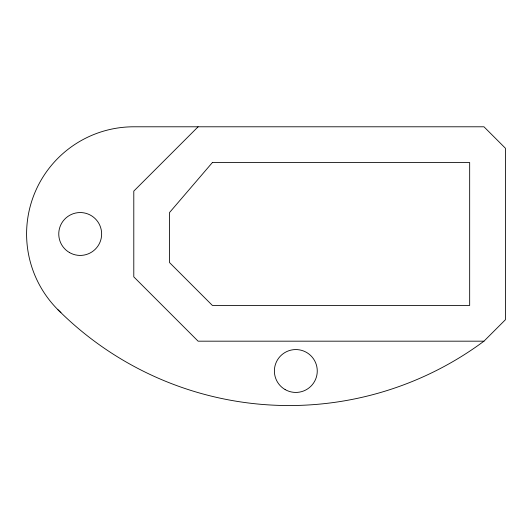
<?xml version="1.0" encoding="UTF-8"?>
<svg xmlns="http://www.w3.org/2000/svg" width="532" height="532" viewBox="0 0 532 532"><rect width="100%" height="100%" fill="white"/><g stroke="black" fill="none" stroke-linecap="round" stroke-linejoin="round"><path stroke-width="0.8" d="M198.11 126.789L133.791 191.108L133.791 276.866L198.11 341.178L483.96 341.178L505.4 319.739L505.4 148.229L483.96 126.789L133.791 126.789A107.191 107.191 0 0 0 60.947 312.623M483.96 341.178A326.934 326.934 0 0 1 57.995 309.784M212.401 162.526L169.528 212.547L169.528 262.569L212.401 305.448L469.67 305.448L469.67 162.526L212.401 162.526M69.479 252.554A21.44 21.44 0 0 0 101.639 233.987A21.44 21.44 0 0 0 69.479 215.42A21.44 21.44 0 0 0 69.479 252.554M285.105 389.564A21.44 21.44 0 0 0 317.265 370.997A21.44 21.44 0 0 0 285.105 352.43A21.44 21.44 0 0 0 285.105 389.564"/></g></svg>
